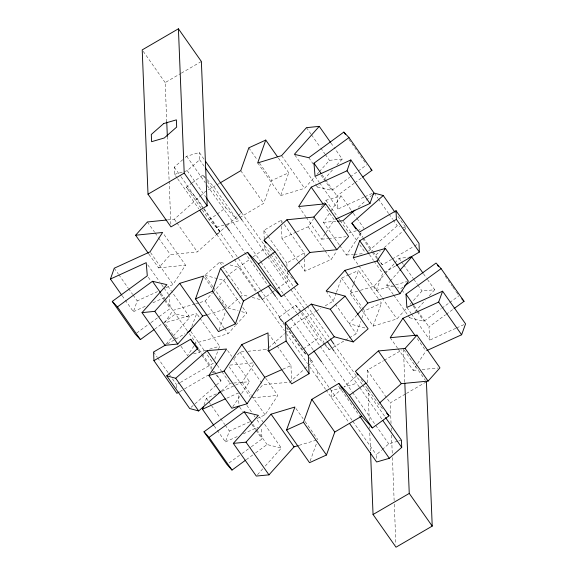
<?xml version="1.0" encoding="UTF-8"?>
<svg xmlns="http://www.w3.org/2000/svg" width="576" height="576" viewBox="0 0 576 576"><rect width="100%" height="100%" fill="white"/><g stroke="black" fill="none" stroke-linecap="round" stroke-linejoin="round"><path stroke-width="0.43" stroke-dasharray="2.88 2.16" d="M125.237 300.103L133.402 311.724L137.218 300.902L157.543 291.6M219.074 329.918L225.338 312.149M239.818 217.534L263.714 203.364L271.771 180.511L288.72 172.757L278.006 157.507M257.695 162.929L280.663 195.61L288.72 172.757M203.983 405.058L206.41 398.362L216.965 393.574M217.267 430.308L225.432 441.929L229.37 431.05L249.667 421.841M336.226 292.889L333.259 301.09L324.007 306.54M336.521 292.068L341.575 278.122L348.019 275.198M360.893 308.664L350.179 293.414L353.441 284.393M353.743 283.572L358.495 270.446L378.396 298.771M310.133 461.038L317.261 441.353M349.279 337.867L356.22 333.778L360.677 321.473M361.865 318.19L364.536 310.81L381.456 303.127L378.907 299.498M361.404 309.391L373.14 326.095L381.456 303.127M191.794 326.563L196.718 313.567L199.267 317.196M214.754 359.251L219.679 346.248L199.778 317.923M358.877 265.802L376.229 290.498L382.687 273.434L374.018 261.086M165.679 287.878L172.994 284.53L185.544 265.162L162.583 232.474M306.346 217.426L321.653 239.213L325.512 233.251M325.994 232.51L334.202 219.845L325.015 206.77M235.634 385.099L242.129 382.154L253.872 364.226M256.975 418.522L265.09 414.842L277.812 395.417L265.565 377.986M397.872 348.602L413.186 370.39L417.096 364.414M417.586 363.665L425.909 350.971M193.968 346.018L187.56 355.615L180.929 346.176M194.465 345.276L195.941 343.058L228.067 333.698L235.31 325.706M296.726 231.905L308.196 226.786L313.603 218.686M321.473 206.906L322.459 205.438M322.949 204.696L325.894 200.282L341.114 195.847L351.317 210.37M339.235 244.865L323.417 222.35L330.3 212.04M330.79 211.306L341.114 195.847M232.812 406.75L239.695 396.439M241.661 393.494L249.53 381.715L233.712 359.201M298.31 261.742L304.949 271.181L331.164 259.466L336.571 251.374M339.746 245.592L346.378 255.031L362.11 231.473M148.896 254.11L158.587 267.912L170.374 254.664L197.323 251.906L215.582 235.577M166.176 343.994L172.685 336.672M173.282 336.002L189.857 317.354L172.001 291.931M280.663 195.61L304.567 188.323L314.633 176.998M317.002 174.334L318.78 172.339M319.37 171.67L329.436 160.351L342.209 159.041L334.044 147.42M315.806 184.838L317.34 187.02L319.111 185.018M323.849 179.69L333.324 169.034M336.881 165.038L342.209 159.041M234.007 358.654L239.947 352.022L244.411 351.598M256.975 391.342L262.908 384.71L289.685 382.162L304.099 369.338M360.382 290.347L373.99 286.265L384.732 274.27M385.33 273.6L394.279 263.606M394.877 262.937L399.053 258.271L408.355 257.386M393.307 294.502L386.676 285.055L389.657 281.722M390.254 281.059L398.614 271.728M257.486 474.725L262.858 468.727M265.248 466.063L281.362 448.07L259.416 416.837M373.14 326.095L396.958 318.953L406.505 308.282M410.083 304.286L422.021 290.952L434.7 289.75L427.046 278.849M408.11 315.562L409.637 317.743L410.832 316.411M415.008 311.746L425.153 300.413M429.329 295.747L434.7 289.75M200.03 302.486L205.099 301.01L212.342 293.026M212.947 292.356L226.073 277.877M226.642 277.258L230.04 273.506L250.207 258.991M235.908 325.044L246.773 313.063L242.69 307.253M356.983 315.036L349.135 323.683L365.515 328.126M167.407 219.931L174.362 219.226L199.721 196.538M200.354 195.97L204.782 192.002L216.079 185.306M216.238 234.986L220.147 231.487L203.306 207.518M247.975 351.259L266.724 349.474L268.034 348.307M268.69 347.724L284.407 333.742M285.062 333.158L288.994 329.659M289.649 329.083L297.281 322.286L315.526 311.537M304.754 368.755L307.368 366.422M308.023 365.846L312.61 361.764L309.55 357.408M177.127 178.034L174.55 174.37L174.262 167.155L182.743 159.689M185.357 157.392L186.66 156.24L199.346 152.539L204.494 159.876M174.55 174.37L187.236 170.676L199.634 159.761L199.346 152.539M217.447 233.928L226.584 225.886M227.239 225.31L237.679 216.115M238.327 215.539L240.941 213.242M213.005 286.855L204.84 275.234L219.708 262.145L225.742 263.779M213.516 287.582L227.801 307.922L239.436 297.677M240.084 297.108L242.669 294.833L248.71 296.467M358.243 207.216L365.594 200.743M366.257 200.16L371.599 195.451M191.023 407.347L194.357 404.41M195.026 403.819L215.734 385.596M216.396 385.006L221.076 380.887L213.926 370.721M368.518 251.071L397.238 225.785L399.686 226.454M221.378 390.967L230.062 383.328L232.711 383.105M377.143 258.602L374.832 255.859L380.174 251.158M384.185 247.63L402.883 231.163M403.553 230.573L406.224 228.226L397.548 215.878M342.706 388.159L331.618 397.922L331.33 390.708L342.324 387.504M356.407 376.092L344.016 387.007L356.702 383.314M376.488 458.388L376.344 454.781L381.564 450.187M382.219 449.611L388.742 443.866L398.045 441.158M220.147 231.487L209.239 219.888L186.278 187.2L191.326 183.514M192.046 182.981L202.86 175.075L206.496 178.942M209.239 219.888L216.454 214.61M217.174 214.085L225.828 207.756L236.736 219.362L239.047 217.994M136.678 333.043L150.257 323.114M150.97 322.589L170.266 308.484L169.25 296.23M317.34 187.02L331.769 190.39L349.632 177.329M350.345 176.803L357.494 171.583M358.207 171.058L366.782 164.786M154.706 329.134L163.282 322.862M163.994 322.337L175.428 313.978L189.857 317.354M364.039 197.114L338.018 209.016L336.931 195.89L354.082 183.348M354.802 182.822L361.944 177.602M284.602 325.282L278.993 317.29L295.61 305.208L301.536 311.753M303.401 348.926L318.578 337.889L324.497 344.441M403.092 287.014L400.939 288.576L397.584 287.748M229.097 462.924L241.272 454.068M241.992 453.55L250.589 447.3M251.302 446.774L262.044 438.962L261.274 427.486M409.637 317.743L423.907 321.264L441.094 308.765M441.814 308.239L448.97 303.034M449.69 302.515L459 295.74M246.326 459.648L254.916 453.398M255.636 452.88L267.091 444.55L281.362 448.07M455.825 328.306L429.847 340.092L428.954 326.844L445.428 314.863M446.141 314.345L453.305 309.139M253.087 256.91L264.614 248.616L264.406 243.396M262.361 299.455L271.728 292.709M272.448 292.19L274.608 290.635M277.488 288.562L287.575 281.297L287.158 270.857M216.857 184.846L219.168 183.478M316.296 311.083L320.918 308.362M325.087 345.096L329.234 349.675L344.657 340.589M345.427 340.135L348.509 338.321M166.759 122.018L165.175 82.577L180.583 73.598M181.354 73.152L201.377 61.488M264.233 239.047L263.88 230.342L281.246 220.226L282.269 221.681M286.985 266.508L286.841 263.03L304.214 252.907L282.78 222.401M167.335 343.98L174.974 339.53M175.738 339.084L184.903 333.742M176.688 388.138L176.551 384.674L179.604 382.896M180.367 382.45L213.221 363.312L205.56 352.418M377.719 259.294L382.342 264.78L391.507 259.438M392.278 258.991L413.662 246.535M414.425 246.089L417.485 244.31M179.95 391.55L183.773 389.326M184.536 388.879L208.217 375.084M212.04 372.859L213.566 371.966L215.294 374.026M384.221 272.542L395.676 265.867M367.762 382.752L367.258 370.202L383.429 360.778M384.199 360.331L401.918 350.006M391.046 423.504L390.218 402.89L405.626 393.912M406.397 393.466L426.427 381.794M364.853 196.74L372.175 193.392M133.402 311.724L147.226 305.395M152.914 302.796L165.924 296.842M348.826 274.831L358.495 270.446M221.832 391.363L234.821 385.466M226.822 398.189L238.19 393.034L239.083 406.282M456.638 327.931L463.939 324.619M225.432 441.929L238.421 436.032M243.295 433.822L257.904 427.19M297.799 261.014L281.981 238.493L295.913 232.272M282.773 369.23L290.959 365.566L269.532 335.059M207.749 314.489L223.978 309.542M350.179 293.414L359.532 290.606M299.146 445.327L316.159 440.222M216.504 227.282L240.192 220.378M356.472 230.746L348.862 232.963L340.186 220.615M357.314 230.501L361.541 229.27M194.962 303.97L172.98 310.378L164.599 322.934L196.718 313.567M195.804 303.725L199.188 302.738M376.229 290.498L392.285 285.818M395.669 284.832L406.656 281.628M193.478 353.887L206.158 350.194M209.542 349.207L219.679 346.248M398.887 440.906L401.429 440.172M321.653 239.213L327.737 238.594M328.608 238.5L345.996 236.729M158.587 267.912L185.544 265.162M229.86 365.112L254.851 362.736M413.186 370.39L418.536 369.878M422.107 369.54L438.178 368.006M252.821 397.8L277.812 395.417M323.417 222.35L335.808 221.321M346.378 255.031L353.455 254.448M354.341 254.376L363.197 253.642M233.597 383.033L249.53 381.715M386.676 285.055L394.229 286.92M402.955 227.34L406.224 228.226M230.054 264.953L238.68 267.286L255.521 291.254M204.84 275.234L223.812 280.375L240.653 304.344M252.158 297.403L261.641 299.974M227.801 307.922L238.147 310.723M241.596 311.659L246.773 313.063M207.101 179.59L213.768 186.674L236.736 219.362M292.5 278.683L287.05 272.88L272.758 252.547M186.278 187.2L197.186 198.806L202.795 206.791M302.126 312.408L306.266 316.994L324.13 342.41M382.529 408.629L378.389 404.042L364.097 383.71M278.993 317.29L284.321 323.186M305.503 353.909L301.954 349.978L286.646 328.19M309.65 358.488L312.61 361.764M215.878 374.71L221.076 380.887M445.219 276.127L452.362 286.301M452.873 287.028L455.94 291.384M456.444 292.111L457.978 294.286M348.919 139.37L365.76 163.339M374.27 193.104L377.849 198.187M378.353 198.914L388.562 213.437M389.074 214.164L392.645 219.247M393.156 219.974L397.238 225.785M423.475 273.766L426.535 278.129M330.977 143.064L333.533 146.693M399.053 258.271L401.098 261.173M401.609 261.9L403.135 264.082M403.646 264.809L413.345 278.611M413.856 279.331L417.427 284.422M417.938 285.142L422.021 290.952M306.475 127.663L311.069 134.201M311.58 134.928L320.256 147.276M320.76 148.003L324.842 153.814M325.354 154.534L329.436 160.351M353.362 213.278L356.422 217.634M356.933 218.362L364.075 228.528M322.135 174.823L325.195 179.186M325.706 179.906L336.931 195.89M414.151 305.784L417.218 310.14M417.73 310.867L428.954 326.844M401.962 290.03L404.51 293.659M413.186 306.007L416.758 311.09M417.269 311.818L423.907 321.264M308.801 157.709L313.394 164.246M321.048 175.14L331.769 190.39M359.381 232.099L362.952 237.182M363.463 237.91L372.65 250.978M373.154 251.705L377.237 257.515M377.748 258.242L382.342 264.78M359.014 233.345L362.074 237.701M362.585 238.428L371.772 251.503M372.283 252.23L374.832 255.859M315.058 176.335L319.14 182.146M319.651 182.873L338.018 209.016M406.879 307.404L410.962 313.214M411.473 313.942L429.847 340.092M369.425 254.549L373.507 260.359M343.397 221.465L357.682 241.805M359.726 244.706L365.335 252.698M393.818 295.222L407.599 314.834M294.883 155.059L315.295 184.111M325.894 200.282L337.637 216.986M338.141 217.714L339.674 219.895M417.233 338.623L425.398 350.244M373.99 286.265L381.65 297.158M382.154 297.886L396.958 318.953M281.606 155.635L304.567 188.323M353.261 257.81L358.366 265.075M403.97 349.841L425.405 380.34M298.685 206.525L305.834 216.698M390.218 337.702L397.368 347.875M308.196 226.786L324.526 250.027M325.037 250.754L331.164 259.466M341.575 278.122L361.987 307.174M362.498 307.901L364.536 310.81M248.81 147.83L257.486 160.178M259.524 163.08L271.771 180.511M326.174 291.002L334.843 303.35M335.297 303.998L356.22 333.778M240.746 170.683L263.714 203.364M143.23 51.343L165.175 82.577M367.258 370.202L390.218 402.89M263.88 230.342L267.451 235.426M267.962 236.153L286.841 263.03M269.698 248.184L272.246 251.82M361.037 379.346L363.586 382.982M241.589 212.674L270.461 253.757M270.972 254.491L293.659 286.776M294.17 287.51L306.547 305.122M307.058 305.856L329.746 338.141M334.382 344.743L362.038 384.106M362.549 384.833L385.056 416.866M264.614 248.616L269.208 255.154M269.719 255.881L287.575 281.297M199.634 159.761L204.271 166.356M241.877 219.888L267.221 255.96M267.739 256.694L303.948 308.225M304.459 308.959L326.7 340.61M334.462 351.655L359.258 386.95M359.77 387.677L381.766 418.99M324.641 343.138L329.234 349.675M295.61 305.208L318.578 337.889M202.86 175.075L205.416 178.704M207.454 181.613L225.828 207.756M186.66 156.24L205.265 182.722M207.331 185.666L260.568 261.432M261.086 262.174L283.306 293.803M283.824 294.538L296.748 312.926M297.259 313.661L319.486 345.298M320.004 346.032L352.044 391.637M352.562 392.371L388.742 443.866M187.236 170.676L205.848 197.158M230.134 231.732L267.862 285.43M276.134 297.202L290.606 317.794M291.125 318.535L313.344 350.165M322.135 362.671L336.6 383.263M338.674 386.208L359.345 415.634M174.262 167.155L180.446 175.954M180.958 176.688L203.112 208.217M203.63 208.951L260.323 289.649M260.842 290.383L284.558 324.137M286.618 327.074L306.72 355.687M309.816 360.094L352.303 420.559M352.814 421.286L376.344 454.781M177.646 178.769L198.763 208.836M216.799 234.497L233.813 258.71M234.324 259.445L257.004 291.73M263.196 300.535L284.328 330.617M286.394 333.554L307.526 363.636M309.593 366.574L325.49 389.21M326.002 389.93L348.494 421.949M258.07 294.89L260.618 298.519M219.708 262.145L222.257 265.781M222.768 266.508L242.669 294.833M266.724 349.474L267.739 350.928M174.362 219.226L176.4 222.127M176.911 222.854L197.323 251.906M204.595 277.531L212.249 288.425M218.88 297.864L226.534 308.758M295.913 408.478L303.062 418.644M305.1 421.553L317.858 439.711M205.099 301.01L223.985 327.888M224.496 328.608L228.067 333.698M239.947 352.022L262.908 384.71M147.406 221.976L154.548 232.142M155.059 232.87L158.126 237.226M158.63 237.953L170.374 254.664M227.585 350.482L231.667 356.292M242.129 382.154L251.316 395.23M251.827 395.957L265.09 414.842M150.545 252.569L172.994 284.53M229.097 366.739L250.02 396.518M167.918 286.121L171.49 291.204M246.866 405.382L251.971 412.646M254.009 415.548L255.031 417.002M257.069 419.911L260.136 424.267M147.744 264.845L159.48 281.549M161.525 284.458L163.562 287.366M164.074 288.086L168.667 294.624M217.303 365.17L221.386 370.98M221.897 371.7L230.062 383.328M190.764 331.358L205.056 351.691M161.143 293.645L164.714 298.728M165.226 299.455L187.265 330.71M189.31 333.619L195.941 343.058M252.806 424.21L256.378 429.293M256.889 430.02L267.091 444.55M239.594 407.009L242.654 411.365M251.842 424.44L255.413 429.523M255.924 430.25L262.044 438.962M148.32 277.25L150.869 280.879M160.056 293.954L164.138 299.765M164.65 300.492L170.266 308.484M198.619 348.934L201.679 353.29M202.19 354.017L211.889 367.812M198.259 350.179L201.319 354.535M201.83 355.262L211.522 369.065M212.033 369.792L213.566 371.966M165.614 324.382L176.846 340.366M206.41 398.362L208.447 401.27M208.958 401.99L211.003 404.899M211.514 405.626L220.19 417.974M220.694 418.702L224.777 424.512M225.288 425.239L229.37 431.05M114.25 268.214L118.332 274.025M118.843 274.752L128.03 287.827M128.542 288.554L132.624 294.365M133.135 295.092L137.218 300.902M214.207 425.945L216.756 429.581M122.17 295.747L124.726 299.376M153.583 351.994L157.154 357.077M157.666 357.804L168.386 373.054M168.898 373.781L170.424 375.962M172.469 378.864L176.551 384.674M403.459 349.114L404.791 382.277M391.226 427.982L391.334 430.675M391.514 435.154L392.27 453.982M392.414 457.567L394.142 500.587M394.286 504.173L395.906 544.514M367.978 388.13L369.274 420.401M369.526 426.672L369.598 428.465M369.778 432.95L370.534 451.771M317.549 371.095L317.837 378.31M304.214 252.907L304.315 255.521M304.459 258.998L304.949 271.181M290.959 365.566L291.593 381.226M281.246 220.226L281.354 222.833M281.491 226.318L281.981 238.493M167.335 136.361L169.099 180.281M169.135 181.174L170.863 224.201"/><path stroke-width="0.86" d="M121.658 295.02L110.434 279.036L114.25 268.214L150.034 251.842L162.583 232.474L135.626 235.224L148.385 253.382M288.353 271.714L309.874 252.461L336.823 249.71L348.61 236.462L325.642 203.774L313.862 217.03L286.906 219.78L264.082 240.199L274.997 251.798L297.958 284.486L281.369 296.611L270.461 285.012L243.482 301.003L235.426 323.856L218.477 331.61L195.509 298.93L203.573 276.077L179.662 283.363L154.793 311.342L142.027 312.646L164.988 345.326L177.761 344.023L202.63 316.051L206.899 314.748M195.509 298.93L212.458 291.175L220.522 268.322L247.5 252.324L258.408 263.93L281.369 296.611M277.495 156.78L265.759 140.076L257.695 162.929L281.606 155.635L306.475 127.663L319.241 126.36L330.473 142.337M325.642 203.774L298.685 206.525L311.234 187.157L347.018 170.784L350.834 159.962L373.795 192.65L369.979 203.472L335.83 219.096M213.696 425.218L202.471 409.241L203.378 406.728M379.699 402.876L401.314 383.652L428.09 381.096L439.963 367.841L416.995 335.153L405.122 348.415L378.346 350.964L355.421 371.362L366.084 383.148L389.045 415.829L372.42 427.918L361.764 416.131L334.778 432.036L326.462 455.004L309.542 462.679L286.574 429.991L294.898 407.023L271.08 414.173L246.017 442.166L233.33 443.376L256.298 476.064L268.978 474.854L294.041 446.861L298.296 445.579M286.574 429.991L303.494 422.316L311.818 399.348L338.803 383.443L349.459 395.237L372.42 427.918M416.995 335.153L390.218 337.702L402.941 318.283L438.66 302.076L442.598 291.197L465.566 323.885L461.628 334.764L426.715 350.597M191.174 328.19L190.253 330.631L187.2 332.41M394.999 212.242L383.256 195.538L351.871 223.171L359.381 232.099L396.05 210.73L396.396 219.384L359.726 240.746L353.261 257.81L385.387 248.45L408.348 281.131L399.967 293.688L367.841 303.055L357.581 314.366M281.952 369.59L264.744 377.28L247.046 403.783L231.833 408.218L208.865 375.53L226.57 349.027L207.094 350.64L175.709 378.274L166.723 375.84L198.108 348.206L190.598 339.286L153.936 360.648L176.897 393.329L179.186 391.997M208.865 375.53L224.086 371.095L241.783 344.592L267.998 332.885L268.733 351.151L291.694 383.839L309.067 373.716L308.333 355.45L285.365 322.762L311.306 304.092L330.271 309.233L353.239 341.914L368.107 328.824L345.139 296.143L326.174 291.002L344.88 270.367L376.999 261L385.387 248.45M135.626 235.224L147.406 221.976L166.536 220.025M142.027 312.646L166.896 284.666L152.467 281.297L117.454 306.9L112.284 301.399L147.298 275.796L146.21 262.67L110.434 279.036M319.241 126.36L294.372 154.332L308.801 157.709L343.822 132.106L348.984 137.599L371.952 170.287L362.657 177.077M233.33 443.376L258.394 415.382L244.13 411.862L209.038 437.386L203.99 431.798L239.083 406.282M399.802 270.396L411.739 257.062L422.964 273.038M354.91 210.154L342.886 220.738L337.572 221.177M372.938 194.278L374.27 193.104L383.256 195.538M166.723 375.84L189.684 408.528L198.67 410.962L220.709 391.558M330.271 309.233L345.139 296.143M349.524 423.41L376.632 461.995L389.318 458.302L401.717 447.386L401.429 440.172L385.567 417.6M350.834 159.962L315.058 176.335L313.97 163.202L348.984 137.599M112.284 301.399L135.245 334.087L140.414 339.581L153.994 329.652M258.408 263.93L274.997 251.798M404.525 285.97L436.032 263.059L441.086 268.639L464.047 301.327L454.018 308.614M442.598 291.197L406.879 307.404L405.986 294.156L441.086 268.639M203.99 431.798L226.951 464.486L231.998 470.066L245.606 460.174M349.459 395.237L366.084 383.148M308.333 355.45L334.267 336.773L353.239 341.914M219.938 183.024L240.746 170.683L248.81 147.83L265.759 140.076M178.416 28.8L142.214 49.896L148.01 194.206L170.971 226.886L207.173 205.798L201.377 61.488L178.416 28.8L184.212 173.11L207.173 205.798M148.01 194.206L184.212 173.11M165.809 344.873L153.583 351.994L153.936 360.648M396.439 265.421L419.357 252.072L419.011 243.418L396.05 210.73M268.733 351.151L286.099 341.035L285.365 322.762M426.427 381.794L432.223 526.104L396.014 547.2L373.054 514.512L409.255 493.423L404.827 383.17M218.585 392.839L221.018 391.73M202.471 409.241L225.202 398.93M409.205 257.306L411.739 257.062M370.8 169.063L371.952 170.287M294.926 281.261L297.958 284.486M461.801 298.843L464.047 301.327M386.676 413.208L389.045 415.829M437.566 265.234L438.588 266.688M343.822 132.106L345.348 134.28M396.396 219.384L419.357 252.072M347.018 170.784L369.979 203.472M438.66 302.076L461.628 334.764M351.828 211.097L352.85 212.551M313.97 163.202L321.113 173.376M405.986 294.156L413.647 305.057M351.871 223.171L355.954 228.982M376.999 261L399.967 293.688M359.726 240.746L368.914 253.822M311.234 187.157L322.978 203.861M402.941 318.283L415.188 335.714M313.862 217.03L336.823 249.71M405.122 348.415L428.09 381.096M344.88 270.367L367.841 303.055M286.906 219.78L309.874 252.461M378.346 350.964L401.314 383.652M311.306 304.092L334.267 336.773M264.082 240.199L266.126 243.101M356.954 373.536L357.977 374.99M205.531 161.345L241.589 212.674M330.257 338.875L333.864 344.009M205.301 167.825L241.877 219.888M327.218 341.352L333.943 350.921M382.788 420.444L401.717 447.386M247.5 252.324L270.461 285.012M338.803 383.443L361.764 416.131M206.359 197.892L229.622 230.99M268.38 286.164L275.616 296.46M313.862 350.899L321.617 361.93M359.863 416.369L389.318 458.302M409.255 493.423L432.223 526.104M199.8 210.305L216.799 234.497M257.522 292.464L262.678 299.801M286.099 341.035L309.067 373.716M220.522 268.322L243.482 301.003M311.818 399.348L334.778 432.036M212.458 291.175L235.426 323.856M303.494 422.316L326.462 455.004M241.783 344.592L264.744 377.28M179.662 283.363L202.63 316.051M271.08 414.173L294.041 446.861M224.086 371.095L247.046 403.783M207.094 350.64L216.792 364.442M152.467 281.297L160.632 292.918M244.13 411.862L251.784 422.755M190.598 339.286L197.748 349.452M154.793 311.342L177.761 344.023M246.017 442.166L268.978 474.854M175.709 378.274L198.67 410.962M117.454 306.9L140.414 339.581M209.038 437.386L231.998 470.066M370.57 452.664L373.054 514.512M166.759 122.018L167.335 136.361M163.699 123.559L151.301 134.474L151.589 141.689L164.275 137.988L176.674 127.073L176.378 119.858L163.699 123.559"/></g></svg>
